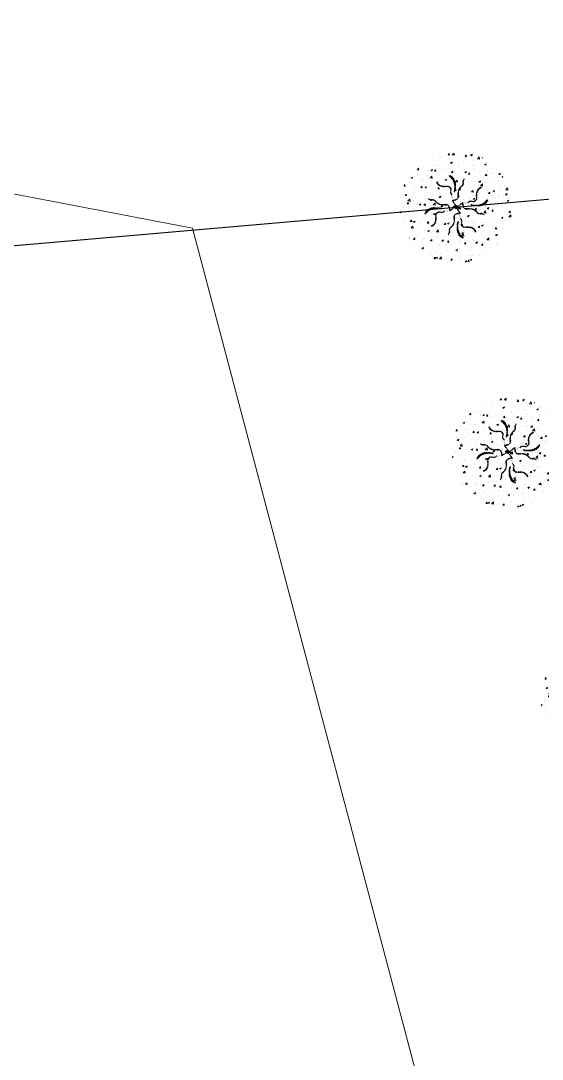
# Model space of a CAD drawing. Header units: metres. Extents: x -8 to 247, y -4 to 148.
# Drawn here: x 215.6 to 222.21, y 114.53 to 127.71 of the extents above; entities that cross this region are included whole.
import ezdxf

# ---------------------------------------------------------------- set-up
doc = ezdxf.new("R2010")
doc.units = ezdxf.units.M
doc.header["$LTSCALE"] = 5
doc.layers.add('800 Espace-vert', color=8, linetype='Continuous', lineweight=5)
doc.layers.add('801 ABRES JARDINS', color=8, linetype='Continuous', lineweight=0)
doc.layers.add('_contour jardin', color=3, linetype='Continuous')

# ---------------------------------------------------------------- blocks, each defined once
blk = doc.blocks.new('ARBRE')
at = {"layer": '800 Espace-vert', "color": 3}
for p, q in [((-0.098, 0.661), (-0.084, 0.679)), ((-0.098, 0.661), (-0.08, 0.66)), ((-0.08, 0.659), (-0.084, 0.678)), ((-0.046, 0.66), (-0.023, 0.684)), ((-0.046, 0.66), (-0.02, 0.656)), ((-0.02, 0.656), (-0.023, 0.684)), ((0.052, 0.679), (0.052, 0.679)), ((0.095, 0.668), (0.095, 0.668)), ((0.117, 0.642), (0.131, 0.66)), ((0.135, 0.641), (0.131, 0.659)), ((0.186, 0.66), (0.207, 0.668)), ((0.186, 0.66), (0.201, 0.65)), ((0.201, 0.65), (0.207, 0.668)), ((-0.366, 0.605), (-0.366, 0.605)), ((-0.297, 0.619), (-0.297, 0.619)), ((-0.268, 0.584), (-0.268, 0.584)), ((-0.215, 0.624), (-0.215, 0.624)), ((-0.193, 0.594), (-0.193, 0.594)), ((-0.186, 0.644), (-0.186, 0.644)), ((-0.122, 0.649), (-0.122, 0.649)), ((-0.08, 0.609), (-0.08, 0.609)), ((-0.066, 0.563), (-0.045, 0.571)), ((-0.066, 0.563), (-0.051, 0.553)), ((-0.063, 0.547), (-0.063, 0.547)), ((-0.059, 0.647), (-0.059, 0.647)), ((-0.051, 0.553), (-0.045, 0.571)), ((-0.026, 0.638), (-0.026, 0.638)), ((0.091, 0.568), (0.091, 0.568)), ((0.11, 0.634), (0.11, 0.634)), ((0.117, 0.642), (0.135, 0.641)), ((0.135, 0.631), (0.135, 0.631)), ((0.185, 0.644), (0.185, 0.644)), ((0.215, 0.53), (0.215, 0.53)), ((0.22, 0.541), (0.22, 0.541)), ((0.243, 0.587), (0.243, 0.587)), ((0.274, 0.61), (0.297, 0.635)), ((0.274, 0.61), (0.301, 0.606)), ((0.295, 0.624), (0.295, 0.624)), ((0.301, 0.606), (0.297, 0.635)), ((0.332, 0.624), (0.334, 0.626)), ((0.332, 0.624), (0.341, 0.623)), ((0.365, 0.539), (0.386, 0.547)), ((0.365, 0.539), (0.38, 0.529)), ((0.38, 0.529), (0.386, 0.547)), ((0.39, 0.56), (0.39, 0.56)), ((0.409, 0.566), (0.409, 0.566)), ((-0.537, 0.441), (-0.537, 0.441)), ((-0.501, 0.464), (-0.501, 0.464)), ((-0.487, 0.473), (-0.473, 0.491)), ((-0.487, 0.473), (-0.469, 0.472)), ((-0.485, 0.409), (-0.485, 0.409)), ((-0.469, 0.471), (-0.473, 0.49)), ((-0.404, 0.498), (-0.404, 0.498)), ((-0.374, 0.405), (-0.374, 0.405)), ((-0.37, 0.505), (-0.37, 0.505)), ((-0.347, 0.466), (-0.347, 0.466)), ((-0.341, 0.457), (-0.341, 0.457)), ((-0.318, 0.467), (-0.297, 0.475)), ((-0.318, 0.467), (-0.303, 0.457)), ((-0.31, 0.44), (-0.31, 0.44)), ((-0.303, 0.456), (-0.297, 0.474)), ((-0.272, 0.476), (-0.272, 0.476)), ((-0.272, 0.454), (-0.257, 0.472)), ((-0.272, 0.454), (-0.254, 0.453)), ((-0.254, 0.453), (-0.257, 0.471)), ((-0.244, 0.491), (-0.244, 0.491)), ((-0.222, 0.424), (-0.222, 0.424)), ((-0.219, 0.524), (-0.219, 0.524)), ((-0.181, 0.451), (-0.181, 0.451)), ((-0.159, 0.491), (-0.159, 0.491)), ((-0.135, 0.47), (-0.135, 0.47)), ((-0.084, 0.484), (-0.084, 0.484)), ((-0.066, 0.447), (-0.066, 0.447)), ((-0.063, 0.404), (-0.063, 0.404)), ((-0.057, 0.436), (-0.042, 0.453)), ((-0.057, 0.436), (-0.039, 0.434)), ((-0.048, 0.398), (-0.048, 0.398)), ((-0.039, 0.434), (-0.042, 0.453)), ((-0.021, 0.444), (-0.021, 0.444)), ((0.027, 0.408), (0.027, 0.408)), ((0.031, 0.516), (0.031, 0.516)), ((0.04, 0.5), (0.04, 0.5)), ((0.076, 0.477), (0.076, 0.477)), ((0.088, 0.468), (0.088, 0.468)), ((0.106, 0.526), (0.106, 0.526)), ((0.112, 0.434), (0.112, 0.434)), ((0.113, 0.443), (0.134, 0.451)), ((0.113, 0.443), (0.128, 0.433)), ((0.128, 0.432), (0.134, 0.45)), ((0.139, 0.437), (0.139, 0.437)), ((0.141, 0.422), (0.141, 0.422)), ((0.159, 0.417), (0.173, 0.434)), ((0.159, 0.417), (0.176, 0.415)), ((0.176, 0.415), (0.173, 0.434)), ((0.236, 0.471), (0.236, 0.471)), ((0.239, 0.487), (0.239, 0.487)), ((0.287, 0.464), (0.287, 0.464)), ((0.3, 0.43), (0.3, 0.43)), ((0.33, 0.447), (0.33, 0.447)), ((0.374, 0.398), (0.388, 0.415)), ((0.374, 0.398), (0.392, 0.396)), ((0.392, 0.396), (0.388, 0.415)), ((0.391, 0.41), (0.391, 0.41)), ((0.395, 0.51), (0.395, 0.51)), ((0.396, 0.464), (0.396, 0.464)), ((0.405, 0.457), (0.405, 0.457)), ((0.46, 0.424), (0.46, 0.424)), ((0.462, 0.494), (0.462, 0.494)), ((0.519, 0.472), (0.519, 0.472)), ((0.544, 0.419), (0.565, 0.427)), ((0.544, 0.419), (0.559, 0.409)), ((0.545, 0.431), (0.545, 0.431)), ((0.559, 0.408), (0.565, 0.426)), ((-0.658, 0.266), (-0.643, 0.265)), ((-0.656, 0.272), (-0.646, 0.284)), ((-0.643, 0.265), (-0.646, 0.283)), ((-0.616, 0.323), (-0.616, 0.323)), ((-0.588, 0.314), (-0.588, 0.314)), ((-0.57, 0.37), (-0.549, 0.378)), ((-0.57, 0.37), (-0.555, 0.36)), ((-0.555, 0.36), (-0.549, 0.378)), ((-0.531, 0.284), (-0.531, 0.284)), ((-0.528, 0.384), (-0.528, 0.384)), ((-0.464, 0.345), (-0.464, 0.345)), ((-0.445, 0.248), (-0.431, 0.265)), ((-0.427, 0.246), (-0.431, 0.265)), ((-0.426, 0.348), (-0.426, 0.348)), ((-0.413, 0.344), (-0.413, 0.344)), ((-0.377, 0.305), (-0.377, 0.305)), ((-0.351, 0.358), (-0.351, 0.358)), ((-0.327, 0.368), (-0.303, 0.392)), ((-0.327, 0.368), (-0.3, 0.364)), ((-0.304, 0.339), (-0.304, 0.339)), ((-0.3, 0.363), (-0.303, 0.392)), ((-0.238, 0.374), (-0.238, 0.374)), ((-0.238, 0.373), (-0.238, 0.373)), ((-0.226, 0.325), (-0.226, 0.325)), ((-0.144, 0.332), (-0.144, 0.332)), ((-0.139, 0.346), (-0.118, 0.354)), ((-0.139, 0.346), (-0.124, 0.336)), ((-0.127, 0.279), (-0.127, 0.279)), ((-0.124, 0.336), (-0.118, 0.354)), ((-0.123, 0.269), (-0.123, 0.269)), ((-0.07, 0.347), (-0.07, 0.347)), ((-0.052, 0.289), (-0.052, 0.289)), ((-0.006, 0.318), (0.017, 0.342)), ((-0.006, 0.318), (0.02, 0.314)), ((0.016, 0.325), (0.016, 0.325)), ((0.02, 0.314), (0.017, 0.342)), ((0.052, 0.299), (0.052, 0.299)), ((0.062, 0.304), (0.062, 0.304)), ((0.08, 0.268), (0.08, 0.268)), ((0.084, 0.368), (0.084, 0.368)), ((0.177, 0.318), (0.177, 0.318)), ((0.227, 0.329), (0.227, 0.329)), ((0.232, 0.288), (0.232, 0.288)), ((0.235, 0.387), (0.235, 0.387)), ((0.251, 0.329), (0.251, 0.329)), ((0.292, 0.322), (0.313, 0.33)), ((0.292, 0.322), (0.307, 0.312)), ((0.307, 0.312), (0.313, 0.33)), ((0.314, 0.268), (0.337, 0.293)), ((0.314, 0.268), (0.34, 0.264)), ((0.326, 0.339), (0.326, 0.339)), ((0.337, 0.311), (0.337, 0.311)), ((0.34, 0.264), (0.337, 0.293)), ((0.388, 0.31), (0.388, 0.31)), ((0.402, 0.359), (0.402, 0.359)), ((0.44, 0.354), (0.44, 0.354)), ((0.497, 0.305), (0.497, 0.305)), ((0.542, 0.331), (0.542, 0.331)), ((0.576, 0.389), (0.576, 0.389)), ((0.589, 0.379), (0.595, 0.387)), ((0.589, 0.379), (0.601, 0.378)), ((0.626, 0.27), (0.626, 0.27)), ((-0.691, 0.162), (-0.691, 0.162)), ((-0.648, 0.179), (-0.648, 0.179)), ((-0.643, 0.152), (-0.622, 0.16)), ((-0.643, 0.152), (-0.628, 0.142)), ((-0.628, 0.142), (-0.622, 0.16)), ((-0.619, 0.158), (-0.619, 0.158)), ((-0.535, 0.184), (-0.535, 0.184)), ((-0.522, 0.192), (-0.522, 0.192)), ((-0.505, 0.23), (-0.505, 0.23)), ((-0.473, 0.209), (-0.473, 0.209)), ((-0.459, 0.152), (-0.459, 0.152)), ((-0.445, 0.248), (-0.427, 0.246)), ((-0.43, 0.239), (-0.43, 0.239)), ((-0.395, 0.136), (-0.395, 0.136)), ((-0.391, 0.249), (-0.37, 0.257)), ((-0.391, 0.249), (-0.376, 0.239)), ((-0.381, 0.206), (-0.381, 0.206)), ((-0.376, 0.239), (-0.37, 0.257)), ((-0.362, 0.185), (-0.362, 0.185)), ((-0.317, 0.254), (-0.317, 0.254)), ((-0.299, 0.145), (-0.299, 0.145)), ((-0.298, 0.239), (-0.298, 0.239)), ((-0.23, 0.229), (-0.216, 0.246)), ((-0.23, 0.229), (-0.212, 0.227)), ((-0.23, 0.225), (-0.23, 0.225)), ((-0.212, 0.227), (-0.216, 0.246)), ((-0.212, 0.128), (-0.191, 0.136)), ((-0.206, 0.161), (-0.206, 0.161)), ((-0.202, 0.178), (-0.202, 0.178)), ((-0.197, 0.118), (-0.191, 0.136)), ((-0.139, 0.138), (-0.139, 0.138)), ((-0.131, 0.171), (-0.131, 0.171)), ((-0.077, 0.147), (-0.077, 0.147)), ((-0.074, 0.247), (-0.074, 0.247)), ((-0.042, 0.172), (-0.042, 0.172)), ((-0.017, 0.186), (-0.017, 0.186)), ((-0.015, 0.21), (-0.001, 0.227)), ((-0.015, 0.21), (0.003, 0.208)), ((0.003, 0.208), (-0.001, 0.227)), ((0.04, 0.225), (0.061, 0.233)), ((0.04, 0.225), (0.055, 0.215)), ((0.055, 0.215), (0.061, 0.233)), ((0.077, 0.168), (0.077, 0.168)), ((0.118, 0.165), (0.118, 0.165)), ((0.172, 0.211), (0.172, 0.211)), ((0.2, 0.191), (0.215, 0.208)), ((0.2, 0.191), (0.218, 0.19)), ((0.214, 0.15), (0.214, 0.15)), ((0.218, 0.189), (0.215, 0.208)), ((0.228, 0.188), (0.228, 0.188)), ((0.247, 0.221), (0.247, 0.221)), ((0.278, 0.158), (0.278, 0.158)), ((0.361, 0.236), (0.361, 0.236)), ((0.384, 0.21), (0.384, 0.21)), ((0.389, 0.18), (0.389, 0.18)), ((0.415, 0.172), (0.43, 0.19)), ((0.415, 0.172), (0.433, 0.171)), ((0.433, 0.171), (0.43, 0.189)), ((0.439, 0.151), (0.439, 0.151)), ((0.471, 0.201), (0.492, 0.209)), ((0.471, 0.201), (0.486, 0.191)), ((0.471, 0.142), (0.471, 0.142)), ((0.486, 0.191), (0.492, 0.209)), ((0.538, 0.231), (0.538, 0.231)), ((0.547, 0.152), (0.547, 0.152)), ((0.55, 0.261), (0.55, 0.261)), ((0.564, 0.21), (0.564, 0.21)), ((0.599, 0.145), (0.599, 0.145)), ((0.631, 0.153), (0.645, 0.171)), ((0.631, 0.153), (0.648, 0.152)), ((0.634, 0.219), (0.657, 0.243)), ((0.634, 0.219), (0.661, 0.215)), ((0.636, 0.144), (0.636, 0.144)), ((0.648, 0.152), (0.645, 0.17)), ((0.661, 0.214), (0.657, 0.243)), ((0.66, 0.167), (0.66, 0.167)), ((0.686, 0.151), (0.686, 0.151)), ((-0.695, 0.062), (-0.695, 0.062)), ((-0.619, 0.041), (-0.604, 0.058)), ((-0.619, 0.041), (-0.601, 0.039)), ((-0.607, 0.076), (-0.584, 0.1)), ((-0.607, 0.076), (-0.58, 0.071)), ((-0.601, 0.039), (-0.604, 0.058)), ((-0.588, 0.003), (-0.588, 0.003)), ((-0.584, 0.111), (-0.584, 0.111)), ((-0.58, 0.071), (-0.584, 0.1)), ((-0.582, 0.04), (-0.582, 0.04)), ((-0.539, 0.085), (-0.539, 0.085)), ((-0.509, 0.121), (-0.509, 0.121)), ((-0.486, 0.03), (-0.486, 0.03)), ((-0.474, 0.018), (-0.474, 0.018)), ((-0.464, 0.032), (-0.443, 0.04)), ((-0.464, 0.032), (-0.449, 0.021)), ((-0.449, 0.021), (-0.443, 0.039)), ((-0.422, 0.033), (-0.422, 0.033)), ((-0.404, 0.022), (-0.389, 0.039)), ((-0.404, 0.022), (-0.386, 0.02)), ((-0.386, 0.02), (-0.389, 0.039)), ((-0.388, 0.006), (-0.388, 0.006)), ((-0.385, 0.106), (-0.385, 0.106)), ((-0.311, 0.06), (-0.311, 0.06)), ((-0.287, 0.026), (-0.263, 0.05)), ((-0.287, 0.026), (-0.26, 0.022)), ((-0.285, 0.043), (-0.285, 0.043)), ((-0.26, 0.022), (-0.263, 0.05)), ((-0.262, 0.026), (-0.262, 0.026)), ((-0.237, 0.025), (-0.237, 0.025)), ((-0.233, 0.125), (-0.233, 0.125)), ((-0.212, 0.128), (-0.197, 0.118)), ((-0.21, 0.053), (-0.21, 0.053)), ((-0.189, 0.003), (-0.174, 0.02)), ((-0.189, 0.003), (-0.171, 0.002)), ((-0.171, 0.001), (-0.174, 0.02)), ((-0.136, 0.09), (-0.136, 0.09)), ((-0.102, 0.019), (-0.102, 0.019)), ((-0.096, 0.068), (-0.096, 0.068)), ((-0.081, 0.047), (-0.081, 0.047)), ((-0.064, 0.024), (-0.064, 0.024)), ((-0.033, 0.008), (-0.012, 0.016)), ((-0.033, 0.008), (-0.018, -0.003)), ((-0.018, -0.003), (-0.012, 0.015)), ((0.021, 0.131), (0.021, 0.131)), ((0.027, -0.016), (0.041, 0.002)), ((0.033, -0.024), (0.057, 0.001)), ((0.039, 0.12), (0.039, 0.12)), ((0.045, -0.018), (0.041, 0.001)), ((0.06, -0.028), (0.057, 0)), ((0.059, 0.012), (0.059, 0.012)), ((0.073, 0.069), (0.073, 0.069)), ((0.093, 0.092), (0.093, 0.092)), ((0.111, 0.054), (0.111, 0.054)), ((0.168, 0.102), (0.168, 0.102)), ((0.181, 0.125), (0.181, 0.125)), ((0.219, 0.104), (0.24, 0.112)), ((0.219, 0.104), (0.234, 0.094)), ((0.219, 0.006), (0.219, 0.006)), ((0.225, 0.088), (0.225, 0.088)), ((0.234, 0.094), (0.24, 0.112)), ((0.282, 0.117), (0.282, 0.117)), ((0.286, 0.084), (0.286, 0.084)), ((0.342, 0.118), (0.342, 0.118)), ((0.377, 0.01), (0.377, 0.01)), ((0.38, 0.11), (0.38, 0.11)), ((0.393, 0.024), (0.393, 0.024)), ((0.461, 0.114), (0.461, 0.114)), ((0.468, 0.034), (0.468, 0.034)), ((0.502, 0.111), (0.502, 0.111)), ((0.531, 0.032), (0.531, 0.032)), ((0.534, 0.131), (0.534, 0.131)), ((0.576, 0.009), (0.576, 0.009)), ((0.581, 0.049), (0.581, 0.049)), ((0.65, 0.08), (0.671, 0.088)), ((0.65, 0.08), (0.665, 0.07)), ((0.662, 0.104), (0.662, 0.104)), ((0.665, 0.07), (0.671, 0.088)), ((0.682, 0.051), (0.682, 0.051)), ((-0.707, -0.062), (-0.695, -0.057)), ((-0.706, -0.072), (-0.701, -0.075)), ((-0.701, -0.076), (-0.695, -0.057)), ((-0.698, -0.038), (-0.698, -0.038)), ((-0.667, -0.116), (-0.667, -0.116)), ((-0.663, -0.007), (-0.663, -0.007)), ((-0.661, 0), (-0.661, 0)), ((-0.64, -0.114), (-0.64, -0.114)), ((-0.589, -0.066), (-0.589, -0.066)), ((-0.553, -0.101), (-0.553, -0.101)), ((-0.546, -0.115), (-0.546, -0.115)), ((-0.542, -0.015), (-0.542, -0.015)), ((-0.48, -0.121), (-0.48, -0.121)), ((-0.414, -0.036), (-0.414, -0.036)), ((-0.392, -0.094), (-0.392, -0.094)), ((-0.364, -0.076), (-0.364, -0.076)), ((-0.32, -0.127), (-0.32, -0.127)), ((-0.289, -0.066), (-0.289, -0.066)), ((-0.285, -0.089), (-0.264, -0.081)), ((-0.285, -0.089), (-0.27, -0.099)), ((-0.27, -0.1), (-0.264, -0.081)), ((-0.241, -0.075), (-0.241, -0.075)), ((-0.239, -0.006), (-0.239, -0.006)), ((-0.175, -0.051), (-0.175, -0.051)), ((-0.124, -0.111), (-0.124, -0.111)), ((-0.085, -0.052), (-0.085, -0.052)), ((0.014, -0.026), (0.014, -0.026)), ((0.027, -0.016), (0.045, -0.017)), ((0.033, -0.024), (0.06, -0.028)), ((0.051, -0.081), (0.051, -0.081)), ((0.066, -0.131), (0.066, -0.131)), ((0.069, -0.031), (0.069, -0.031)), ((0.089, -0.016), (0.089, -0.016)), ((0.124, -0.119), (0.124, -0.119)), ((0.146, -0.113), (0.167, -0.105)), ((0.146, -0.113), (0.161, -0.123)), ((0.161, -0.124), (0.167, -0.105)), ((0.203, -0.001), (0.203, -0.001)), ((0.217, -0.112), (0.217, -0.112)), ((0.221, -0.012), (0.221, -0.012)), ((0.226, -0.051), (0.226, -0.051)), ((0.242, -0.035), (0.256, -0.017)), ((0.242, -0.035), (0.26, -0.036)), ((0.26, -0.036), (0.256, -0.018)), ((0.314, -0.094), (0.314, -0.094)), ((0.354, -0.073), (0.377, -0.049)), ((0.354, -0.073), (0.38, -0.078)), ((0.373, -0.089), (0.373, -0.089)), ((0.38, -0.078), (0.377, -0.049)), ((0.379, -0.001), (0.379, -0.001)), ((0.389, -0.085), (0.389, -0.085)), ((0.398, -0.016), (0.419, -0.008)), ((0.398, -0.016), (0.413, -0.027)), ((0.401, -0.021), (0.401, -0.021)), ((0.413, -0.027), (0.419, -0.009)), ((0.457, -0.053), (0.471, -0.036)), ((0.457, -0.053), (0.475, -0.055)), ((0.475, -0.055), (0.471, -0.036)), ((0.502, -0.07), (0.502, -0.07)), ((0.527, -0.068), (0.527, -0.068)), ((0.539, -0.008), (0.539, -0.008)), ((0.577, -0.137), (0.598, -0.129)), ((0.592, -0.148), (0.598, -0.129)), ((0.672, -0.072), (0.687, -0.055)), ((0.672, -0.072), (0.69, -0.074)), ((0.674, -0.123), (0.697, -0.099)), ((0.674, -0.123), (0.699, -0.127)), ((0.679, -0.049), (0.679, -0.049)), ((0.69, -0.074), (0.687, -0.055)), ((0.692, -0.045), (0.692, -0.045)), ((0.7, -0.121), (0.697, -0.099)), ((0.699, -0.015), (0.699, -0.015)), ((-0.649, -0.201), (-0.649, -0.201)), ((-0.632, -0.219), (-0.632, -0.219)), ((-0.577, -0.154), (-0.577, -0.154)), ((-0.577, -0.185), (-0.563, -0.168)), ((-0.577, -0.185), (-0.559, -0.186)), ((-0.567, -0.266), (-0.544, -0.242)), ((-0.559, -0.187), (-0.563, -0.168)), ((-0.55, -0.215), (-0.55, -0.215)), ((-0.541, -0.271), (-0.544, -0.242)), ((-0.537, -0.186), (-0.516, -0.178)), ((-0.537, -0.186), (-0.522, -0.196)), ((-0.522, -0.196), (-0.516, -0.178)), ((-0.474, -0.171), (-0.474, -0.171)), ((-0.443, -0.194), (-0.443, -0.194)), ((-0.417, -0.161), (-0.417, -0.161)), ((-0.396, -0.194), (-0.396, -0.194)), ((-0.368, -0.184), (-0.368, -0.184)), ((-0.362, -0.204), (-0.348, -0.186)), ((-0.362, -0.204), (-0.344, -0.205)), ((-0.344, -0.206), (-0.348, -0.187)), ((-0.299, -0.141), (-0.299, -0.141)), ((-0.257, -0.168), (-0.257, -0.168)), ((-0.254, -0.169), (-0.254, -0.169)), ((-0.244, -0.175), (-0.244, -0.175)), ((-0.16, -0.134), (-0.16, -0.134)), ((-0.147, -0.223), (-0.132, -0.205)), ((-0.147, -0.223), (-0.129, -0.224)), ((-0.143, -0.263), (-0.143, -0.263)), ((-0.129, -0.224), (-0.132, -0.206)), ((-0.106, -0.21), (-0.085, -0.202)), ((-0.106, -0.21), (-0.091, -0.22)), ((-0.097, -0.174), (-0.097, -0.174)), ((-0.092, -0.252), (-0.092, -0.252)), ((-0.091, -0.22), (-0.085, -0.202)), ((-0.088, -0.152), (-0.088, -0.152)), ((-0.068, -0.253), (-0.068, -0.253)), ((-0.065, -0.144), (-0.065, -0.144)), ((0, -0.141), (0, -0.141)), ((0.011, -0.134), (0.011, -0.134)), ((0.038, -0.26), (0.038, -0.26)), ((0.045, -0.238), (0.045, -0.238)), ((0.062, -0.231), (0.062, -0.231)), ((0.063, -0.181), (0.063, -0.181)), ((0.068, -0.241), (0.083, -0.224)), ((0.068, -0.241), (0.086, -0.243)), ((0.086, -0.243), (0.083, -0.224)), ((0.16, -0.148), (0.16, -0.148)), ((0.213, -0.23), (0.213, -0.23)), ((0.214, -0.212), (0.214, -0.212)), ((0.224, -0.188), (0.224, -0.188)), ((0.235, -0.213), (0.235, -0.213)), ((0.283, -0.26), (0.298, -0.243)), ((0.283, -0.26), (0.301, -0.262)), ((0.301, -0.262), (0.298, -0.243)), ((0.31, -0.203), (0.31, -0.203)), ((0.32, -0.154), (0.32, -0.154)), ((0.325, -0.234), (0.346, -0.226)), ((0.325, -0.234), (0.34, -0.244)), ((0.34, -0.244), (0.346, -0.226)), ((0.369, -0.189), (0.369, -0.189)), ((0.384, -0.195), (0.384, -0.195)), ((0.388, -0.2), (0.388, -0.2)), ((0.423, -0.188), (0.423, -0.188)), ((0.481, -0.161), (0.481, -0.161)), ((0.499, -0.279), (0.513, -0.262)), ((0.517, -0.281), (0.513, -0.262)), ((0.523, -0.168), (0.523, -0.168)), ((0.544, -0.201), (0.544, -0.201)), ((0.563, -0.17), (0.563, -0.17)), ((0.577, -0.137), (0.592, -0.147)), ((0.613, -0.163), (0.613, -0.163)), ((0.635, -0.236), (0.635, -0.236)), ((0.641, -0.168), (0.641, -0.168)), ((0.675, -0.149), (0.675, -0.149)), ((0.688, -0.153), (0.688, -0.153)), ((-0.567, -0.266), (-0.541, -0.27)), ((-0.553, -0.315), (-0.553, -0.315)), ((-0.54, -0.273), (-0.54, -0.273)), ((-0.536, -0.411), (-0.521, -0.393)), ((-0.522, -0.312), (-0.522, -0.312)), ((-0.518, -0.412), (-0.521, -0.394)), ((-0.487, -0.35), (-0.487, -0.35)), ((-0.447, -0.302), (-0.447, -0.302)), ((-0.403, -0.394), (-0.403, -0.394)), ((-0.399, -0.294), (-0.399, -0.294)), ((-0.38, -0.28), (-0.38, -0.28)), ((-0.358, -0.307), (-0.337, -0.299)), ((-0.358, -0.307), (-0.343, -0.317)), ((-0.343, -0.317), (-0.337, -0.299)), ((-0.333, -0.287), (-0.333, -0.287)), ((-0.312, -0.32), (-0.312, -0.32)), ((-0.251, -0.374), (-0.251, -0.374)), ((-0.248, -0.275), (-0.248, -0.275)), ((-0.247, -0.316), (-0.224, -0.292)), ((-0.247, -0.316), (-0.22, -0.32)), ((-0.24, -0.386), (-0.24, -0.386)), ((-0.22, -0.32), (-0.224, -0.292)), ((-0.222, -0.381), (-0.222, -0.381)), ((-0.22, -0.287), (-0.22, -0.287)), ((-0.147, -0.371), (-0.147, -0.371)), ((-0.137, -0.29), (-0.137, -0.29)), ((-0.096, -0.352), (-0.096, -0.352)), ((-0.065, -0.356), (-0.065, -0.356)), ((-0.06, -0.293), (-0.06, -0.293)), ((-0.034, -0.356), (-0.034, -0.356)), ((0.058, -0.331), (0.058, -0.331)), ((0.073, -0.331), (0.094, -0.323)), ((0.073, -0.331), (0.088, -0.341)), ((0.073, -0.366), (0.097, -0.341)), ((0.073, -0.366), (0.1, -0.37)), ((0.088, -0.341), (0.094, -0.323)), ((0.1, -0.37), (0.097, -0.342)), ((0.101, -0.3), (0.101, -0.3)), ((0.11, -0.326), (0.11, -0.326)), ((0.156, -0.331), (0.156, -0.331)), ((0.21, -0.312), (0.21, -0.312)), ((0.231, -0.321), (0.231, -0.321)), ((0.261, -0.307), (0.261, -0.307)), ((0.285, -0.296), (0.285, -0.296)), ((0.345, -0.306), (0.345, -0.306)), ((0.362, -0.389), (0.362, -0.389)), ((0.366, -0.289), (0.366, -0.289)), ((0.393, -0.415), (0.417, -0.391)), ((0.42, -0.42), (0.417, -0.391)), ((0.421, -0.314), (0.421, -0.314)), ((0.46, -0.266), (0.46, -0.266)), ((0.499, -0.279), (0.517, -0.281)), ((0.504, -0.355), (0.525, -0.347)), ((0.504, -0.355), (0.519, -0.365)), ((0.516, -0.368), (0.516, -0.368)), ((0.519, -0.365), (0.525, -0.347)), ((0.52, -0.268), (0.52, -0.268)), ((0.53, -0.39), (0.53, -0.39)), ((0.534, -0.281), (0.534, -0.281)), ((0.575, -0.371), (0.575, -0.371)), ((0.581, -0.32), (0.581, -0.32)), ((0.609, -0.271), (0.609, -0.271)), ((-0.59, -0.396), (-0.589, -0.395)), ((-0.589, -0.396), (-0.589, -0.396)), ((-0.557, -0.415), (-0.557, -0.415)), ((-0.536, -0.411), (-0.518, -0.412)), ((-0.535, -0.467), (-0.535, -0.467)), ((-0.525, -0.421), (-0.525, -0.421)), ((-0.438, -0.433), (-0.438, -0.433)), ((-0.431, -0.524), (-0.41, -0.516)), ((-0.431, -0.524), (-0.416, -0.534)), ((-0.416, -0.535), (-0.41, -0.516)), ((-0.415, -0.416), (-0.415, -0.416)), ((-0.412, -0.406), (-0.412, -0.406)), ((-0.407, -0.494), (-0.407, -0.494)), ((-0.375, -0.473), (-0.375, -0.473)), ((-0.32, -0.429), (-0.306, -0.412)), ((-0.32, -0.429), (-0.303, -0.431)), ((-0.303, -0.431), (-0.306, -0.412)), ((-0.301, -0.499), (-0.301, -0.499)), ((-0.3, -0.521), (-0.3, -0.521)), ((-0.278, -0.44), (-0.278, -0.44)), ((-0.255, -0.474), (-0.255, -0.474)), ((-0.226, -0.489), (-0.226, -0.489)), ((-0.215, -0.48), (-0.215, -0.48)), ((-0.179, -0.428), (-0.158, -0.419)), ((-0.179, -0.428), (-0.164, -0.438)), ((-0.164, -0.438), (-0.158, -0.42)), ((-0.125, -0.491), (-0.125, -0.491)), ((-0.118, -0.447), (-0.118, -0.447)), ((-0.113, -0.474), (-0.113, -0.474)), ((-0.105, -0.448), (-0.091, -0.431)), ((-0.105, -0.448), (-0.087, -0.45)), ((-0.099, -0.452), (-0.099, -0.452)), ((-0.087, -0.45), (-0.091, -0.431)), ((-0.055, -0.487), (-0.055, -0.487)), ((0.042, -0.453), (0.042, -0.453)), ((0.05, -0.461), (0.05, -0.461)), ((0.055, -0.431), (0.055, -0.431)), ((0.077, -0.449), (0.077, -0.449)), ((0.105, -0.494), (0.105, -0.494)), ((0.11, -0.467), (0.124, -0.45)), ((0.11, -0.467), (0.128, -0.469)), ((0.128, -0.469), (0.124, -0.45)), ((0.152, -0.439), (0.152, -0.439)), ((0.202, -0.46), (0.202, -0.46)), ((0.203, -0.511), (0.203, -0.511)), ((0.206, -0.412), (0.206, -0.412)), ((0.225, -0.431), (0.225, -0.431)), ((0.252, -0.452), (0.273, -0.444)), ((0.252, -0.452), (0.267, -0.462)), ((0.266, -0.425), (0.266, -0.425)), ((0.266, -0.5), (0.266, -0.5)), ((0.267, -0.462), (0.273, -0.444)), ((0.325, -0.486), (0.34, -0.469)), ((0.325, -0.486), (0.343, -0.487)), ((0.343, -0.488), (0.34, -0.469)), ((0.358, -0.489), (0.358, -0.489)), ((0.362, -0.467), (0.362, -0.467)), ((0.376, -0.518), (0.376, -0.518)), ((0.393, -0.415), (0.42, -0.419)), ((0.4, -0.401), (0.4, -0.401)), ((0.426, -0.507), (0.426, -0.507)), ((0.451, -0.508), (0.451, -0.508)), ((0.455, -0.4), (0.455, -0.4)), ((0.512, -0.468), (0.512, -0.468)), ((0.523, -0.474), (0.523, -0.474)), ((-0.338, -0.592), (-0.338, -0.592)), ((-0.305, -0.608), (-0.305, -0.608)), ((-0.278, -0.654), (-0.264, -0.638)), ((-0.273, -0.656), (-0.261, -0.657)), ((-0.261, -0.657), (-0.264, -0.638)), ((-0.259, -0.574), (-0.259, -0.574)), ((-0.252, -0.645), (-0.231, -0.637)), ((-0.252, -0.645), (-0.237, -0.655)), ((-0.237, -0.655), (-0.231, -0.637)), ((-0.207, -0.658), (-0.184, -0.634)), ((-0.207, -0.658), (-0.181, -0.662)), ((-0.192, -0.593), (-0.192, -0.593)), ((-0.181, -0.662), (-0.184, -0.634)), ((-0.178, -0.599), (-0.178, -0.599)), ((-0.107, -0.652), (-0.107, -0.652)), ((-0.103, -0.552), (-0.103, -0.552)), ((-0.064, -0.674), (-0.049, -0.657)), ((-0.046, -0.676), (-0.049, -0.657)), ((-0.018, -0.606), (-0.018, -0.606)), ((-0.002, -0.568), (-0.002, -0.568)), ((0, -0.548), (0.021, -0.54)), ((0, -0.548), (0.015, -0.558)), ((0.015, -0.559), (0.021, -0.541)), ((0.037, -0.64), (0.037, -0.64)), ((0.047, -0.63), (0.047, -0.63)), ((0.051, -0.531), (0.051, -0.531)), ((0.073, -0.558), (0.073, -0.558)), ((0.143, -0.613), (0.143, -0.613)), ((0.187, -0.543), (0.187, -0.543)), ((0.199, -0.611), (0.199, -0.611)), ((0.212, -0.61), (0.212, -0.61)), ((0.297, -0.636), (0.297, -0.636)), ((0.303, -0.619), (0.303, -0.619)), ((0.355, -0.589), (0.355, -0.589)), ((0.387, -0.58), (0.387, -0.58)), ((-0.138, -0.67), (-0.138, -0.67)), ((-0.081, -0.686), (-0.081, -0.686)), ((-0.064, -0.674), (-0.046, -0.675)), ((-0.006, -0.676), (-0.006, -0.676)), ((0.108, -0.661), (0.108, -0.661)), ((0.12, -0.7), (0.136, -0.683)), ((0.138, -0.697), (0.136, -0.683)), ((0.151, -0.693), (0.166, -0.675)), ((0.151, -0.693), (0.155, -0.693)), ((0.169, -0.69), (0.166, -0.676)), ((0.179, -0.669), (0.2, -0.661)), ((0.179, -0.669), (0.194, -0.679)), ((0.194, -0.679), (0.2, -0.661))]:
    blk.add_line(p, q, dxfattribs=at)
at = {"layer": '801 ABRES JARDINS', "color": 3}
for p, q in [((-0.018, 0.335), (-0.084, 0.401)), ((-0.013, 0.324), (-0.084, 0.395)), ((-0.024, 0.346), (-0.075, 0.398)), ((-0.222, 0.295), (-0.243, 0.316)), ((-0.232, 0.31), (-0.241, 0.319)), ((-0.202, 0.27), (-0.239, 0.307)), ((-0.237, 0.321), (-0.238, 0.322)), ((-0.214, 0.276), (-0.232, 0.295)), ((-0.193, 0.266), (-0.21, 0.283)), ((-0.184, 0.262), (-0.195, 0.274)), ((-0.176, 0.26), (-0.186, 0.269)), ((-0.169, 0.258), (-0.178, 0.267)), ((-0.162, 0.257), (-0.171, 0.265)), ((-0.156, 0.256), (-0.165, 0.264)), ((-0.151, 0.256), (-0.159, 0.264)), ((-0.13, 0.256), (-0.137, 0.264)), ((-0.125, 0.256), (-0.133, 0.264)), ((-0.12, 0.257), (-0.128, 0.264)), ((-0.116, 0.258), (-0.123, 0.265)), ((-0.111, 0.258), (-0.117, 0.265)), ((-0.106, 0.259), (-0.112, 0.265)), ((-0.1, 0.258), (-0.107, 0.265)), ((-0.094, 0.257), (-0.101, 0.264)), ((-0.082, 0.389), (-0.083, 0.39)), ((-0.028, 0.356), (-0.066, 0.393)), ((-0.032, 0.365), (-0.056, 0.389)), ((-0.009, 0.316), (-0.04, 0.347)), ((-0.007, 0.308), (-0.033, 0.335)), ((-0.006, 0.302), (-0.029, 0.325)), ((-0.024, 0.357), (-0.028, 0.361)), ((-0.026, 0.353), (-0.028, 0.356)), ((-0.005, 0.296), (-0.025, 0.316)), ((-0.005, 0.29), (-0.023, 0.308)), ((-0.005, 0.285), (-0.021, 0.301)), ((-0.005, 0.28), (-0.019, 0.293)), ((-0.005, 0.275), (-0.017, 0.287)), ((-0.005, 0.269), (-0.016, 0.28)), ((-0.006, 0.264), (-0.015, 0.274)), ((-0.006, 0.259), (-0.015, 0.268)), ((0.072, 0.256), (0.064, 0.264)), ((0.075, 0.258), (0.067, 0.266)), ((0.078, 0.261), (0.07, 0.268)), ((0.081, 0.263), (0.074, 0.27)), ((0.083, 0.266), (0.077, 0.272)), ((0.086, 0.268), (0.081, 0.274)), ((0.088, 0.271), (0.083, 0.276)), ((0.091, 0.274), (0.085, 0.28)), ((0.093, 0.277), (0.086, 0.284)), ((0.097, 0.316), (0.087, 0.326)), ((0.097, 0.31), (0.087, 0.32)), ((0.094, 0.281), (0.087, 0.288)), ((0.097, 0.321), (0.088, 0.33)), ((0.097, 0.305), (0.088, 0.314)), ((0.096, 0.285), (0.088, 0.292)), ((0.097, 0.326), (0.089, 0.334)), ((0.097, 0.3), (0.089, 0.307)), ((0.097, 0.294), (0.089, 0.302)), ((0.096, 0.29), (0.089, 0.297)), ((0.098, 0.33), (0.091, 0.337)), ((0.099, 0.334), (0.094, 0.34)), ((0.101, 0.338), (0.096, 0.343)), ((0.102, 0.342), (0.098, 0.346)), ((0.104, 0.346), (0.1, 0.35)), ((0.106, 0.349), (0.101, 0.354)), ((0.108, 0.353), (0.102, 0.358)), ((-0.145, 0.255), (-0.153, 0.263)), ((-0.14, 0.255), (-0.148, 0.263)), ((-0.135, 0.256), (-0.143, 0.263)), ((-0.085, 0.254), (-0.095, 0.263)), ((-0.061, 0.235), (-0.087, 0.261)), ((-0.059, 0.227), (-0.075, 0.244)), ((-0.063, 0.178), (-0.069, 0.184)), ((-0.063, 0.19), (-0.068, 0.194)), ((-0.064, 0.184), (-0.068, 0.189)), ((-0.059, 0.169), (-0.068, 0.178)), ((-0.063, 0.194), (-0.067, 0.199)), ((-0.061, 0.203), (-0.066, 0.208)), ((-0.062, 0.199), (-0.066, 0.203)), ((-0.06, 0.207), (-0.065, 0.212)), ((-0.045, 0.15), (-0.065, 0.17)), ((-0.059, 0.212), (-0.064, 0.216)), ((-0.058, 0.221), (-0.063, 0.226)), ((-0.058, 0.216), (-0.063, 0.221)), ((-0.048, 0.137), (-0.048, 0.137)), ((-0.015, 0.188), (-0.023, 0.197)), ((-0.013, 0.192), (-0.022, 0.201)), ((-0.012, 0.196), (-0.021, 0.205)), ((-0.011, 0.2), (-0.019, 0.209)), ((-0.009, 0.205), (-0.018, 0.213)), ((-0.008, 0.209), (-0.017, 0.218)), ((-0.007, 0.218), (-0.016, 0.227)), ((-0.008, 0.213), (-0.016, 0.222)), ((-0.006, 0.228), (-0.015, 0.236)), ((-0.006, 0.223), (-0.015, 0.231)), ((-0.006, 0.254), (-0.014, 0.263)), ((-0.006, 0.248), (-0.014, 0.257)), ((-0.006, 0.243), (-0.014, 0.252)), ((-0.006, 0.238), (-0.014, 0.246)), ((-0.006, 0.233), (-0.014, 0.241)), ((0.033, 0.167), (0.026, 0.174)), ((0.034, 0.161), (0.026, 0.169)), ((0.034, 0.155), (0.026, 0.164)), ((0.035, 0.149), (0.026, 0.159)), ((0.036, 0.143), (0.026, 0.153)), ((0.037, 0.137), (0.026, 0.147)), ((0.034, 0.177), (0.027, 0.184)), ((0.033, 0.172), (0.027, 0.179)), ((0.037, 0.131), (0.027, 0.142)), ((0.037, 0.126), (0.027, 0.136)), ((0.034, 0.182), (0.028, 0.188)), ((0.035, 0.192), (0.029, 0.198)), ((0.034, 0.187), (0.029, 0.193)), ((0.036, 0.196), (0.03, 0.202)), ((0.037, 0.2), (0.031, 0.207)), ((0.038, 0.205), (0.032, 0.211)), ((0.04, 0.209), (0.033, 0.215)), ((0.041, 0.212), (0.034, 0.219)), ((0.043, 0.216), (0.036, 0.223)), ((0.044, 0.22), (0.037, 0.227)), ((0.046, 0.223), (0.039, 0.23)), ((0.048, 0.227), (0.041, 0.234)), ((0.05, 0.23), (0.043, 0.237)), ((0.052, 0.233), (0.046, 0.24)), ((0.054, 0.236), (0.048, 0.243)), ((0.057, 0.239), (0.05, 0.246)), ((0.059, 0.242), (0.053, 0.248)), ((0.062, 0.245), (0.055, 0.252)), ((0.064, 0.248), (0.057, 0.255)), ((0.067, 0.25), (0.059, 0.258)), ((0.069, 0.253), (0.061, 0.261)), ((0.259, 0.164), (0.267, 0.172)), ((0.259, 0.158), (0.267, 0.166)), ((0.259, 0.153), (0.266, 0.16)), ((0.259, 0.147), (0.266, 0.155)), ((0.259, 0.142), (0.267, 0.15)), ((0.259, 0.137), (0.267, 0.145)), ((0.26, 0.17), (0.268, 0.178)), ((0.26, 0.132), (0.267, 0.14)), ((0.26, 0.128), (0.268, 0.135)), ((0.261, 0.176), (0.27, 0.185)), ((0.263, 0.183), (0.273, 0.193)), ((0.266, 0.191), (0.277, 0.203)), ((0.269, 0.2), (0.287, 0.218)), ((0.273, 0.209), (0.31, 0.246)), ((0.279, 0.221), (0.298, 0.24)), ((0.299, 0.23), (0.32, 0.251)), ((0.314, 0.239), (0.323, 0.248)), ((0.324, 0.244), (0.325, 0.245)), ((-0.345, 0.104), (-0.351, 0.099)), ((-0.342, 0.102), (-0.346, 0.098)), ((-0.338, 0.101), (-0.343, 0.097)), ((-0.335, 0.099), (-0.339, 0.095)), ((-0.331, 0.097), (-0.336, 0.093)), ((-0.327, 0.096), (-0.333, 0.091)), ((-0.323, 0.095), (-0.33, 0.088)), ((-0.318, 0.094), (-0.326, 0.086)), ((-0.313, 0.094), (-0.323, 0.084)), ((-0.308, 0.094), (-0.318, 0.084)), ((-0.303, 0.094), (-0.313, 0.084)), ((-0.298, 0.094), (-0.306, 0.085)), ((-0.292, 0.094), (-0.3, 0.086)), ((-0.287, 0.094), (-0.295, 0.086)), ((-0.282, 0.093), (-0.29, 0.086)), ((-0.278, 0.092), (-0.285, 0.085)), ((-0.274, 0.091), (-0.281, 0.084)), ((-0.27, 0.09), (-0.276, 0.083)), ((-0.267, 0.087), (-0.272, 0.082)), ((-0.264, 0.085), (-0.269, 0.08)), ((-0.261, 0.083), (-0.266, 0.077)), ((-0.258, 0.08), (-0.264, 0.074)), ((-0.256, 0.077), (-0.262, 0.07)), ((-0.253, 0.075), (-0.261, 0.067)), ((-0.251, 0.072), (-0.259, 0.064)), ((-0.248, 0.069), (-0.256, 0.061)), ((-0.246, 0.066), (-0.254, 0.058)), ((-0.243, 0.063), (-0.25, 0.056)), ((-0.24, 0.061), (-0.247, 0.054)), ((-0.238, 0.058), (-0.244, 0.052)), ((-0.235, 0.056), (-0.241, 0.049)), ((-0.232, 0.054), (-0.238, 0.047)), ((-0.229, 0.051), (-0.235, 0.045)), ((-0.226, 0.049), (-0.232, 0.042)), ((-0.222, 0.047), (-0.229, 0.04)), ((-0.219, 0.045), (-0.226, 0.038)), ((-0.216, 0.043), (-0.223, 0.036)), ((-0.212, 0.041), (-0.22, 0.034)), ((-0.209, 0.039), (-0.216, 0.032)), ((-0.205, 0.038), (-0.212, 0.031)), ((-0.201, 0.036), (-0.208, 0.03)), ((-0.197, 0.035), (-0.204, 0.029)), ((-0.193, 0.034), (-0.199, 0.028)), ((-0.189, 0.033), (-0.195, 0.027)), ((-0.184, 0.032), (-0.19, 0.026)), ((-0.18, 0.031), (-0.186, 0.025)), ((-0.175, 0.031), (-0.181, 0.025)), ((-0.17, 0.03), (-0.176, 0.024)), ((-0.165, 0.03), (-0.172, 0.024)), ((-0.16, 0.03), (-0.167, 0.023)), ((-0.154, 0.031), (-0.162, 0.023)), ((-0.148, 0.031), (-0.157, 0.023)), ((-0.142, 0.032), (-0.151, 0.023)), ((-0.136, 0.033), (-0.146, 0.023)), ((-0.13, 0.034), (-0.14, 0.023)), ((-0.124, 0.034), (-0.134, 0.023)), ((-0.119, 0.034), (-0.129, 0.024)), ((-0.114, 0.033), (-0.124, 0.023)), ((-0.11, 0.032), (-0.119, 0.023)), ((-0.107, 0.03), (-0.114, 0.023)), ((-0.103, 0.028), (-0.11, 0.022)), ((-0.1, 0.026), (-0.105, 0.021)), ((-0.097, 0.024), (-0.101, 0.019)), ((-0.095, 0.021), (-0.098, 0.017)), ((-0.092, 0.018), (-0.095, 0.015)), ((-0.09, 0.015), (-0.093, 0.011)), ((-0.087, 0.012), (-0.092, 0.008)), ((-0.085, 0.009), (-0.091, 0.004)), ((-0.083, 0.006), (-0.09, -0.001)), ((-0.082, 0.002), (-0.089, -0.005)), ((-0.051, 0.124), (-0.051, 0.124)), ((-0.05, 0.128), (-0.05, 0.128)), ((-0.034, 0.075), (-0.047, 0.088)), ((-0.027, 0.063), (-0.043, 0.079)), ((-0.041, 0.109), (-0.041, 0.109)), ((-0.04, 0.118), (-0.04, 0.118)), ((-0.04, 0.114), (-0.04, 0.114)), ((-0.039, 0.123), (-0.039, 0.123)), ((-0.033, 0.08), (-0.038, 0.085)), ((-0.028, 0.08), (-0.036, 0.088)), ((-0.019, 0.05), (-0.034, 0.065)), ((-0.024, 0.081), (-0.032, 0.089)), ((-0.019, 0.082), (-0.027, 0.089)), ((-0.015, 0.082), (-0.022, 0.09)), ((-0.021, 0), (0, 0.021)), ((-0.021, 0.005), (-0.005, 0.021)), ((-0.02, -0.004), (0.004, 0.02)), ((-0.019, -0.008), (0.008, 0.019)), ((-0.01, 0.083), (-0.018, 0.091)), ((-0.007, 0.032), (-0.018, 0.043)), ((-0.017, -0.011), (0.011, 0.017)), ((-0.006, 0.084), (-0.014, 0.092)), ((-0.014, -0.014), (0.014, 0.014)), ((-0.011, -0.016), (0.016, 0.011)), ((-0.002, 0.086), (-0.01, 0.093)), ((0.001, 0.02), (-0.008, 0.028)), ((-0.008, -0.018), (0.02, 0.01)), ((0.002, 0.087), (-0.006, 0.095)), ((-0.004, -0.02), (0.023, 0.007)), ((-0.002, 0.017), (-0.003, 0.018)), ((0.005, 0.089), (-0.002, 0.096)), ((0.001, -0.021), (0.023, 0.002)), ((0.009, 0.091), (0.002, 0.097)), ((0.012, 0.093), (0.007, 0.098)), ((0.015, 0.095), (0.011, 0.099)), ((0.019, 0.097), (0.015, 0.101)), ((0.021, 0.099), (0.018, 0.103)), ((0.02, 0.01), (0.021, 0.01)), ((0.024, 0.102), (0.021, 0.106)), ((0.027, 0.105), (0.023, 0.109)), ((0.023, 0.007), (0.031, 0.015)), ((0.029, 0.108), (0.024, 0.113)), ((0.031, 0.111), (0.025, 0.117)), ((0.035, 0.118), (0.026, 0.126)), ((0.033, 0.114), (0.026, 0.121)), ((0.036, 0.122), (0.027, 0.131)), ((0.036, 0.014), (0.046, 0.025)), ((0.053, 0.027), (0.068, 0.042)), ((0.066, 0.034), (0.082, 0.05)), ((0.078, 0.041), (0.092, 0.055)), ((0.083, 0.041), (0.088, 0.046)), ((0.084, 0.036), (0.092, 0.044)), ((0.084, 0.031), (0.092, 0.039)), ((0.085, 0.026), (0.093, 0.034)), ((0.086, 0.022), (0.093, 0.03)), ((0.087, 0.018), (0.094, 0.025)), ((0.088, 0.013), (0.095, 0.021)), ((0.089, 0.009), (0.097, 0.017)), ((0.091, 0.006), (0.098, 0.013)), ((0.092, 0.002), (0.099, 0.009)), ((0.094, -0.001), (0.1, 0.005)), ((0.096, -0.005), (0.101, 0.001)), ((0.112, 0.048), (0.112, 0.048)), ((0.117, 0.048), (0.117, 0.048)), ((0.121, 0.047), (0.121, 0.047)), ((0.126, 0.046), (0.126, 0.046)), ((0.127, 0.058), (0.127, 0.058)), ((0.132, 0.057), (0.132, 0.057)), ((0.14, 0.056), (0.14, 0.056)), ((0.153, 0.052), (0.173, 0.072)), ((0.172, 0.066), (0.181, 0.075)), ((0.181, 0.07), (0.187, 0.076)), ((0.188, 0.071), (0.193, 0.076)), ((0.192, 0.022), (0.2, 0.031)), ((0.193, 0.071), (0.197, 0.075)), ((0.196, 0.021), (0.204, 0.029)), ((0.197, 0.07), (0.202, 0.075)), ((0.2, 0.019), (0.208, 0.028)), ((0.202, 0.069), (0.206, 0.074)), ((0.204, 0.018), (0.212, 0.027)), ((0.206, 0.068), (0.211, 0.073)), ((0.208, 0.017), (0.217, 0.026)), ((0.211, 0.067), (0.215, 0.072)), ((0.212, 0.016), (0.221, 0.025)), ((0.215, 0.066), (0.22, 0.071)), ((0.217, 0.015), (0.225, 0.024)), ((0.22, 0.066), (0.224, 0.07)), ((0.221, 0.014), (0.23, 0.023)), ((0.225, 0.066), (0.229, 0.07)), ((0.226, 0.014), (0.235, 0.023)), ((0.231, 0.066), (0.247, 0.083)), ((0.231, 0.013), (0.239, 0.022)), ((0.236, 0.013), (0.244, 0.022)), ((0.238, 0.068), (0.264, 0.094)), ((0.241, 0.013), (0.25, 0.021)), ((0.246, 0.013), (0.255, 0.021)), ((0.252, 0.013), (0.26, 0.022)), ((0.257, 0.093), (0.266, 0.102)), ((0.257, 0.013), (0.266, 0.022)), ((0.261, 0.123), (0.268, 0.13)), ((0.261, 0.118), (0.268, 0.125)), ((0.261, 0.102), (0.268, 0.108)), ((0.262, 0.113), (0.268, 0.12)), ((0.262, 0.108), (0.268, 0.114)), ((0.262, 0.013), (0.271, 0.022)), ((0.267, 0.013), (0.277, 0.023)), ((0.273, 0.013), (0.284, 0.024)), ((0.278, 0.013), (0.29, 0.025)), ((0.283, 0.013), (0.297, 0.026)), ((0.288, 0.012), (0.304, 0.028)), ((0.294, 0.013), (0.311, 0.03)), ((0.299, 0.013), (0.319, 0.033)), ((0.305, 0.013), (0.328, 0.036)), ((0.311, 0.014), (0.338, 0.041)), ((0.319, 0.017), (0.35, 0.048)), ((0.328, 0.02), (0.399, 0.091)), ((0.338, 0.025), (0.404, 0.092)), ((0.349, 0.031), (0.401, 0.083)), ((0.357, 0.033), (0.359, 0.035)), ((0.359, 0.035), (0.397, 0.073)), ((0.36, 0.031), (0.364, 0.035)), ((0.368, 0.039), (0.392, 0.063)), ((0.392, 0.09), (0.393, 0.091)), ((-0.328, -0.021), (-0.394, -0.087)), ((-0.339, -0.027), (-0.39, -0.078)), ((-0.317, -0.016), (-0.388, -0.087)), ((-0.348, -0.031), (-0.386, -0.069)), ((-0.357, -0.035), (-0.382, -0.059)), ((-0.381, -0.086), (-0.382, -0.086)), ((-0.349, -0.027), (-0.353, -0.031)), ((-0.346, -0.029), (-0.348, -0.031)), ((-0.308, -0.012), (-0.339, -0.043)), ((-0.301, -0.01), (-0.327, -0.037)), ((-0.294, -0.009), (-0.317, -0.032)), ((-0.289, -0.009), (-0.309, -0.029)), ((-0.283, -0.008), (-0.301, -0.026)), ((-0.278, -0.008), (-0.293, -0.024)), ((-0.272, -0.008), (-0.286, -0.022)), ((-0.267, -0.008), (-0.279, -0.021)), ((-0.262, -0.009), (-0.273, -0.02)), ((-0.257, -0.009), (-0.267, -0.019)), ((-0.252, -0.009), (-0.261, -0.018)), ((-0.251, -0.109), (-0.258, -0.115)), ((-0.25, -0.097), (-0.257, -0.104)), ((-0.251, -0.104), (-0.257, -0.11)), ((-0.251, -0.114), (-0.257, -0.121)), ((-0.25, -0.119), (-0.257, -0.126)), ((-0.25, -0.123), (-0.257, -0.131)), ((-0.249, -0.128), (-0.257, -0.136)), ((-0.246, -0.088), (-0.256, -0.098)), ((-0.246, -0.009), (-0.255, -0.018)), ((-0.228, -0.064), (-0.253, -0.09)), ((-0.241, -0.009), (-0.25, -0.017)), ((-0.236, -0.009), (-0.244, -0.017)), ((-0.23, -0.009), (-0.239, -0.017)), ((-0.22, -0.062), (-0.236, -0.078)), ((-0.225, -0.009), (-0.234, -0.018)), ((-0.22, -0.009), (-0.229, -0.018)), ((-0.215, -0.01), (-0.224, -0.018)), ((-0.211, -0.01), (-0.219, -0.019)), ((-0.214, -0.061), (-0.219, -0.066)), ((-0.206, -0.011), (-0.215, -0.02)), ((-0.209, -0.062), (-0.213, -0.066)), ((-0.201, -0.012), (-0.21, -0.021)), ((-0.204, -0.062), (-0.209, -0.067)), ((-0.197, -0.013), (-0.206, -0.021)), ((-0.2, -0.063), (-0.205, -0.068)), ((-0.193, -0.014), (-0.202, -0.023)), ((-0.196, -0.064), (-0.2, -0.069)), ((-0.189, -0.015), (-0.198, -0.024)), ((-0.191, -0.065), (-0.196, -0.07)), ((-0.185, -0.016), (-0.194, -0.025)), ((-0.187, -0.066), (-0.191, -0.07)), ((-0.181, -0.018), (-0.19, -0.026)), ((-0.182, -0.067), (-0.187, -0.071)), ((-0.177, -0.067), (-0.182, -0.072)), ((-0.171, -0.066), (-0.177, -0.072)), ((-0.162, -0.062), (-0.171, -0.071)), ((-0.142, -0.048), (-0.162, -0.068)), ((-0.13, -0.051), (-0.13, -0.051)), ((-0.121, -0.053), (-0.121, -0.053)), ((-0.116, -0.054), (-0.116, -0.054)), ((-0.115, -0.042), (-0.115, -0.042)), ((-0.111, -0.043), (-0.111, -0.043)), ((-0.106, -0.044), (-0.106, -0.044)), ((-0.101, -0.044), (-0.101, -0.044)), ((-0.08, -0.001), (-0.087, -0.009)), ((-0.078, -0.005), (-0.086, -0.013)), ((-0.077, -0.009), (-0.085, -0.017)), ((-0.076, -0.013), (-0.084, -0.021)), ((-0.075, -0.018), (-0.083, -0.025)), ((-0.074, -0.022), (-0.082, -0.03)), ((-0.073, -0.027), (-0.081, -0.035)), ((-0.073, -0.032), (-0.081, -0.04)), ((-0.068, -0.037), (-0.081, -0.05)), ((-0.072, -0.036), (-0.077, -0.041)), ((-0.056, -0.03), (-0.072, -0.046)), ((-0.043, -0.023), (-0.057, -0.037)), ((-0.025, -0.01), (-0.036, -0.021)), ((-0.026, -0.118), (-0.016, -0.127)), ((-0.026, -0.122), (-0.016, -0.132)), ((-0.027, -0.127), (-0.016, -0.138)), ((-0.024, -0.114), (-0.016, -0.122)), ((-0.023, -0.11), (-0.015, -0.117)), ((-0.021, -0.106), (-0.015, -0.113)), ((-0.012, -0.003), (-0.02, -0.011)), ((-0.019, -0.103), (-0.013, -0.109)), ((-0.016, -0.1), (-0.012, -0.105)), ((-0.014, -0.098), (-0.01, -0.101)), ((-0.011, -0.095), (-0.007, -0.099)), ((-0.01, -0.005), (-0.01, -0.006)), ((-0.008, -0.093), (-0.004, -0.097)), ((-0.005, -0.091), (0, -0.095)), ((-0.002, -0.089), (0.004, -0.094)), ((0.002, -0.087), (0.008, -0.093)), ((0.005, -0.085), (0.012, -0.092)), ((0.006, -0.02), (0.022, -0.005)), ((0.009, -0.083), (0.016, -0.091)), ((0.01, -0.015), (0.018, -0.024)), ((0.013, -0.013), (0.014, -0.014)), ((0.013, -0.082), (0.02, -0.089)), ((0.017, -0.08), (0.024, -0.088)), ((0.018, -0.028), (0.028, -0.039)), ((0.021, -0.079), (0.028, -0.087)), ((0.025, -0.078), (0.033, -0.086)), ((0.03, -0.046), (0.045, -0.061)), ((0.03, -0.077), (0.037, -0.085)), ((0.034, -0.077), (0.042, -0.085)), ((0.038, -0.059), (0.054, -0.075)), ((0.039, -0.076), (0.047, -0.084)), ((0.044, -0.071), (0.058, -0.084)), ((0.044, -0.076), (0.049, -0.081)), ((0.05, -0.114), (0.05, -0.114)), ((0.05, -0.118), (0.05, -0.118)), ((0.051, -0.104), (0.051, -0.104)), ((0.051, -0.109), (0.051, -0.109)), ((0.061, -0.119), (0.061, -0.119)), ((0.061, -0.124), (0.061, -0.124)), ((0.098, -0.008), (0.103, -0.004)), ((0.1, -0.011), (0.104, -0.007)), ((0.103, -0.014), (0.106, -0.011)), ((0.105, -0.017), (0.109, -0.013)), ((0.108, -0.019), (0.112, -0.015)), ((0.111, -0.022), (0.116, -0.017)), ((0.114, -0.024), (0.12, -0.018)), ((0.117, -0.026), (0.125, -0.019)), ((0.121, -0.028), (0.129, -0.019)), ((0.125, -0.029), (0.134, -0.019)), ((0.13, -0.03), (0.14, -0.019)), ((0.135, -0.03), (0.145, -0.019)), ((0.14, -0.029), (0.151, -0.019)), ((0.146, -0.029), (0.156, -0.019)), ((0.153, -0.028), (0.162, -0.018)), ((0.159, -0.027), (0.167, -0.018)), ((0.165, -0.026), (0.172, -0.019)), ((0.17, -0.026), (0.177, -0.019)), ((0.176, -0.026), (0.182, -0.019)), ((0.181, -0.026), (0.187, -0.02)), ((0.186, -0.027), (0.192, -0.021)), ((0.19, -0.027), (0.196, -0.021)), ((0.195, -0.028), (0.201, -0.022)), ((0.199, -0.029), (0.205, -0.023)), ((0.204, -0.03), (0.21, -0.024)), ((0.208, -0.031), (0.214, -0.024)), ((0.212, -0.032), (0.218, -0.026)), ((0.216, -0.034), (0.223, -0.027)), ((0.219, -0.035), (0.226, -0.028)), ((0.223, -0.037), (0.23, -0.03)), ((0.226, -0.039), (0.234, -0.032)), ((0.23, -0.041), (0.237, -0.034)), ((0.233, -0.043), (0.24, -0.036)), ((0.236, -0.045), (0.243, -0.038)), ((0.239, -0.047), (0.246, -0.041)), ((0.242, -0.049), (0.249, -0.043)), ((0.245, -0.052), (0.252, -0.045)), ((0.248, -0.054), (0.255, -0.048)), ((0.251, -0.057), (0.258, -0.05)), ((0.254, -0.059), (0.261, -0.052)), ((0.256, -0.062), (0.264, -0.054)), ((0.259, -0.065), (0.267, -0.056)), ((0.261, -0.068), (0.269, -0.059)), ((0.264, -0.07), (0.271, -0.063)), ((0.266, -0.073), (0.273, -0.066)), ((0.269, -0.076), (0.275, -0.07)), ((0.272, -0.079), (0.277, -0.073)), ((0.274, -0.081), (0.279, -0.076)), ((0.277, -0.083), (0.283, -0.078)), ((0.281, -0.085), (0.287, -0.079)), ((0.284, -0.087), (0.291, -0.08)), ((0.288, -0.088), (0.296, -0.081)), ((0.293, -0.089), (0.3, -0.082)), ((0.298, -0.089), (0.305, -0.082)), ((0.303, -0.09), (0.311, -0.082)), ((0.308, -0.09), (0.317, -0.081)), ((0.314, -0.089), (0.323, -0.08)), ((0.319, -0.089), (0.329, -0.079)), ((0.324, -0.09), (0.333, -0.08)), ((0.329, -0.09), (0.337, -0.082)), ((0.333, -0.091), (0.34, -0.084)), ((0.338, -0.092), (0.343, -0.086)), ((0.342, -0.093), (0.346, -0.089)), ((0.345, -0.095), (0.35, -0.091)), ((0.349, -0.096), (0.353, -0.092)), ((0.353, -0.098), (0.357, -0.094)), ((0.356, -0.1), (0.361, -0.095)), ((-0.313, -0.24), (-0.314, -0.241)), ((-0.303, -0.235), (-0.312, -0.244)), ((-0.288, -0.225), (-0.309, -0.247)), ((-0.262, -0.205), (-0.299, -0.242)), ((-0.269, -0.217), (-0.287, -0.235)), ((-0.258, -0.196), (-0.276, -0.213)), ((-0.255, -0.187), (-0.266, -0.198)), ((-0.252, -0.179), (-0.262, -0.189)), ((-0.251, -0.172), (-0.26, -0.181)), ((-0.249, -0.166), (-0.258, -0.174)), ((-0.249, -0.16), (-0.257, -0.168)), ((-0.249, -0.133), (-0.256, -0.141)), ((-0.248, -0.138), (-0.256, -0.146)), ((-0.248, -0.143), (-0.256, -0.151)), ((-0.248, -0.148), (-0.256, -0.156)), ((-0.248, -0.154), (-0.256, -0.162)), ((-0.073, -0.261), (-0.067, -0.267)), ((-0.07, -0.259), (-0.063, -0.266)), ((-0.067, -0.256), (-0.059, -0.264)), ((-0.064, -0.254), (-0.056, -0.262)), ((-0.062, -0.251), (-0.053, -0.26)), ((-0.059, -0.249), (-0.051, -0.257)), ((-0.056, -0.246), (-0.049, -0.254)), ((-0.053, -0.244), (-0.047, -0.25)), ((-0.051, -0.241), (-0.044, -0.247)), ((-0.048, -0.238), (-0.042, -0.244)), ((-0.046, -0.235), (-0.04, -0.241)), ((-0.044, -0.232), (-0.037, -0.238)), ((-0.042, -0.229), (-0.035, -0.236)), ((-0.04, -0.226), (-0.033, -0.233)), ((-0.037, -0.222), (-0.03, -0.229)), ((-0.036, -0.219), (-0.028, -0.226)), ((-0.034, -0.215), (-0.027, -0.223)), ((-0.032, -0.212), (-0.025, -0.219)), ((-0.03, -0.208), (-0.024, -0.215)), ((-0.029, -0.204), (-0.022, -0.211)), ((-0.028, -0.2), (-0.021, -0.207)), ((-0.026, -0.133), (-0.016, -0.143)), ((-0.026, -0.196), (-0.02, -0.202)), ((-0.025, -0.139), (-0.016, -0.149)), ((-0.025, -0.145), (-0.015, -0.154)), ((-0.025, -0.188), (-0.019, -0.193)), ((-0.025, -0.192), (-0.019, -0.198)), ((-0.024, -0.151), (-0.015, -0.16)), ((-0.024, -0.183), (-0.018, -0.189)), ((-0.023, -0.157), (-0.015, -0.165)), ((-0.023, -0.163), (-0.016, -0.17)), ((-0.023, -0.168), (-0.016, -0.175)), ((-0.023, -0.173), (-0.017, -0.179)), ((-0.023, -0.178), (-0.017, -0.184)), ((0.016, -0.229), (0.025, -0.237)), ((0.016, -0.234), (0.025, -0.242)), ((0.016, -0.239), (0.025, -0.247)), ((0.016, -0.244), (0.025, -0.253)), ((0.016, -0.25), (0.025, -0.258)), ((0.016, -0.255), (0.025, -0.264)), ((0.016, -0.26), (0.026, -0.27)), ((0.017, -0.219), (0.026, -0.227)), ((0.017, -0.223), (0.025, -0.232)), ((0.018, -0.209), (0.027, -0.218)), ((0.018, -0.214), (0.026, -0.223)), ((0.019, -0.205), (0.028, -0.214)), ((0.02, -0.2), (0.029, -0.209)), ((0.021, -0.196), (0.03, -0.205)), ((0.022, -0.192), (0.031, -0.201)), ((0.024, -0.188), (0.032, -0.197)), ((0.025, -0.184), (0.034, -0.193)), ((0.055, -0.145), (0.075, -0.165)), ((0.059, -0.133), (0.059, -0.133)), ((0.069, -0.165), (0.078, -0.174)), ((0.069, -0.212), (0.074, -0.217)), ((0.069, -0.217), (0.073, -0.222)), ((0.069, -0.223), (0.086, -0.24)), ((0.07, -0.208), (0.074, -0.212)), ((0.071, -0.203), (0.075, -0.208)), ((0.072, -0.199), (0.076, -0.203)), ((0.072, -0.231), (0.097, -0.256)), ((0.073, -0.174), (0.079, -0.18)), ((0.073, -0.19), (0.078, -0.194)), ((0.073, -0.195), (0.077, -0.199)), ((0.074, -0.18), (0.079, -0.185)), ((0.074, -0.185), (0.079, -0.19)), ((0.096, -0.25), (0.105, -0.259)), ((0.105, -0.253), (0.112, -0.26)), ((0.111, -0.254), (0.117, -0.261)), ((0.117, -0.254), (0.123, -0.261)), ((0.121, -0.254), (0.128, -0.261)), ((0.126, -0.253), (0.133, -0.26)), ((0.131, -0.253), (0.138, -0.26)), ((0.136, -0.252), (0.143, -0.26)), ((0.14, -0.252), (0.148, -0.259)), ((0.145, -0.251), (0.153, -0.259)), ((0.15, -0.251), (0.158, -0.259)), ((0.156, -0.251), (0.164, -0.259)), ((0.161, -0.251), (0.169, -0.259)), ((0.167, -0.252), (0.175, -0.26)), ((0.173, -0.253), (0.182, -0.261)), ((0.18, -0.254), (0.189, -0.263)), ((0.187, -0.256), (0.196, -0.265)), ((0.195, -0.258), (0.206, -0.269)), ((0.203, -0.261), (0.221, -0.279)), ((-0.097, -0.348), (-0.092, -0.354)), ((-0.095, -0.345), (-0.09, -0.35)), ((-0.093, -0.342), (-0.089, -0.346)), ((-0.091, -0.338), (-0.087, -0.342)), ((-0.09, -0.334), (-0.085, -0.339)), ((-0.089, -0.33), (-0.083, -0.336)), ((-0.088, -0.326), (-0.081, -0.333)), ((-0.087, -0.322), (-0.079, -0.33)), ((-0.086, -0.285), (-0.078, -0.293)), ((-0.086, -0.29), (-0.079, -0.298)), ((-0.086, -0.295), (-0.079, -0.303)), ((-0.086, -0.301), (-0.078, -0.309)), ((-0.086, -0.306), (-0.077, -0.316)), ((-0.086, -0.312), (-0.076, -0.321)), ((-0.086, -0.317), (-0.077, -0.326)), ((-0.085, -0.281), (-0.078, -0.288)), ((-0.084, -0.277), (-0.077, -0.284)), ((-0.082, -0.273), (-0.076, -0.279)), ((-0.08, -0.27), (-0.074, -0.276)), ((-0.078, -0.267), (-0.073, -0.272)), ((-0.075, -0.264), (-0.07, -0.269)), ((0.016, -0.265), (0.027, -0.276)), ((0.016, -0.27), (0.028, -0.283)), ((0.016, -0.276), (0.029, -0.289)), ((0.016, -0.281), (0.031, -0.296)), ((0.016, -0.286), (0.033, -0.304)), ((0.016, -0.292), (0.036, -0.312)), ((0.017, -0.298), (0.04, -0.321)), ((0.018, -0.304), (0.044, -0.33)), ((0.02, -0.311), (0.051, -0.342)), ((0.023, -0.32), (0.094, -0.391)), ((0.029, -0.331), (0.095, -0.397)), ((0.034, -0.342), (0.086, -0.393)), ((0.034, -0.353), (0.038, -0.356)), ((0.036, -0.349), (0.039, -0.351)), ((0.039, -0.351), (0.076, -0.389)), ((0.042, -0.361), (0.067, -0.385)), ((0.093, -0.385), (0.094, -0.385)), ((0.212, -0.265), (0.249, -0.302)), ((0.224, -0.272), (0.243, -0.29)), ((0.233, -0.291), (0.254, -0.312)), ((0.243, -0.306), (0.252, -0.315)), ((0.248, -0.316), (0.249, -0.318))]:
    blk.add_line(p, q, dxfattribs=at)

msp = doc.modelspace()

# ---------------------------------------------------------------- linework, layer by layer
at = {"layer": '800 Espace-vert', "color": 8}
msp.add_lwpolyline([(224.594, 99.297), (217.779, 125.074), (208.616, 126.829), (200.592, 128.155), (192.274, 130.647), (190.987, 135.166), (190.482, 134.977, -0.24865), (188.012, 133.133, -0.428494), (181.509, 126.008)], format="xyb", dxfattribs=at)
at = {"layer": '_contour jardin', "color": 8}
msp.add_lwpolyline([(188.327, 114.194), (183.166, 71.949), (209.191, 71.949), (209.191, 69.149), (214.507, 69.149), (214.507, 64.743), (213.344, 64.743), (213.344, 56.443), (213.544, 56.443), (213.544, 55.643), (208.341, 55.643), (208.359, 38.378), (244.275, 38.415), (246.5, 41.324), (225.834, 125.748), (214.408, 124.754), (212.702, 110.858)], close=True, dxfattribs=at)

# ---------------------------------------------------------------- block references
at = {"layer": '801 ABRES JARDINS', "color": 8}
for p in [(221.117, 125.343), (221.777, 122.235), (222.905, 119.088)]:
    msp.add_blockref('ARBRE', p, dxfattribs=at)

doc.saveas('drawing.dxf')
